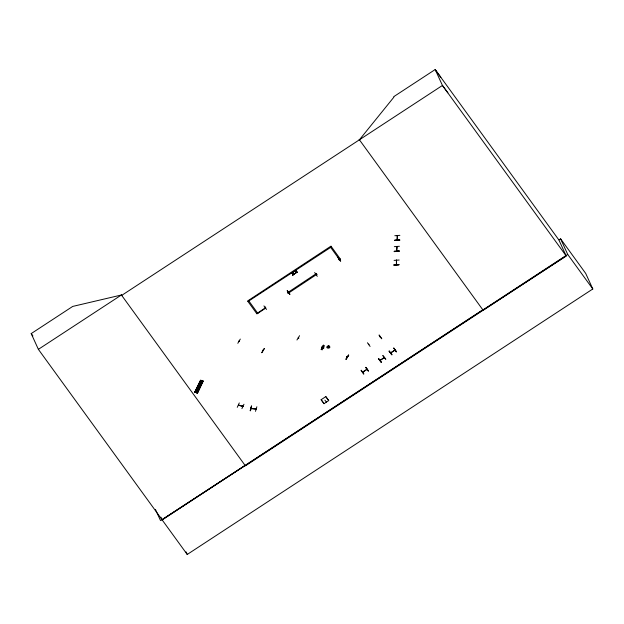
<?xml version="1.0" encoding="UTF-8"?>
<svg xmlns="http://www.w3.org/2000/svg" width="624" height="624" viewBox="0 0 624 624"><rect width="100%" height="100%" fill="white"/><g stroke="black" fill="none" stroke-linecap="round" stroke-linejoin="round"><path stroke-width="0.94" d="M294.645 274.084C291.26 273.328 295.214 273.429 294.317 274.303L293.155 273.772L292.874 275.246L292.812 273.686L291.385 273.195L292.843 273.382L291.712 272.977M292.874 275.246L292.812 273.686M293.241 273.601L293.186 272.017L292.898 273.515M296.018 272.064L295.675 273.413L295.62 271.853L294.193 271.362L295.706 271.682L295.987 270.184L296.041 271.76L297.453 272.251L296.018 272.064L297.118 272.462M296.041 271.76L295.987 270.184M239.031 341.289L239.538 341.172M262.384 350.29L262.462 350.142M298.646 337.997L298.256 337.81M323.177 347.623L323.755 348.067L323.692 347.591M394.267 251.651L399.352 251.027L394.22 251.316M396.575 250.91L396.841 246.62M396.802 250.942C396.49 249.974 397.777 246.503 396.677 246.815M393.908 264.95L399.04 264.709L393.908 264.982M394.095 260.387L399.165 260.021M394.805 235.716L399.875 235.349M396.443 260.107L396.49 264.615M396.973 239.912L397.036 239.538M397.153 235.388L397.246 236.129L397.433 235.607M396.396 264.841L396.443 260.06M397.106 240.17L397.199 235.716M397.457 235.7L397.223 239.897M397.363 239.803L397.34 239.803M380.149 359.845L380.383 360.259M265.66 307.187L265.247 307.632L265.73 307.351M288.288 292.282L287.914 292.82L288.397 292.508M316.056 274.381L316.462 274.147M316.384 273.983L316.118 274.591L315.939 274.131M362.591 372.021L366.857 369.307M366.467 369.564L366.382 369.268M390.811 352.373L390.913 352.599M394.454 350.368L394.368 350.08M378.378 358.73L381.264 362.263L378.55 358.472M263.936 305.885L266.542 309.442M317.288 276.362L314.652 272.548M389.228 351.125L391.911 354.799L389.048 351.242M396.326 264.209L396.256 264.584M251.402 406.13L250.208 410.732L251.597 406.045M251.566 408.299L251.144 408.611L251.105 408.127M255.489 408.658L255.926 409.18L255.832 408.697M255.481 411.349L256.854 406.786M324.917 400.14L326.352 402.106M368.636 344.253L368.885 344.682L368.784 344.152M379.961 336.835L380.383 337.1M237.26 407.347L239.288 402.932M238.696 404.953L238.805 405.093M242.424 406.177L242.502 406.567L242.44 406.123M241.901 408.642L243.968 404.251M197.192 392.792L194.782 392.176L200.616 380.25L203.143 381.139L197.41 393.034L203.112 381.139M194.782 392.176L200.491 380.297L201.107 380.445M195.133 392.293L200.788 380.39M195.538 392.426L201.068 380.39L195.242 392.332L194.883 392.059M201.068 380.39L195.382 392.324M202.636 380.983L196.646 392.785L202.332 380.882L202.964 381.046M196.646 392.785L202.472 380.851M196.817 392.792L202.348 380.89M237.806 343.309L240.295 339.074M239.32 341.242L239.117 341.141M262.439 350.501L262.86 350.688M264.225 348.481L261.752 352.755L264.412 348.559M296.946 339.994L299.567 335.696M298.366 338.083L298.342 337.662L298.787 338.231M322.046 347.209L322.241 347.077M321.329 349.612L323.466 345.111L321.298 349.588M322.101 349.916L324.496 345.602M323.365 347.911L323.864 347.872M346.874 356.928L347.178 357.263L346.788 356.678M345.977 359.213L348.691 355.15M348.683 355.134L346 359.323L348.496 355.064M379.891 360.368L384.212 357.544M287.992 292.742L288.327 292.508M380.359 337.132L380.11 336.734M359.408 139.799L393.877 97.165L393.674 96.712L435.185 69.537L558.893 239.967L565.742 254.99M378.526 358.488L381.264 362.263M361.218 370.196L363.862 373.87M361.054 370.445L363.698 374.119M366.686 369.073L366.896 369.182M394.906 350.29L394.664 349.885M366.935 369.502L362.762 372.177L362.528 371.764M390.608 352.794L394.844 350.08M396.404 264.451L396.513 264.56M242.908 406.263L238.384 405.077L238.82 405.218M242.494 406.333L242.954 406.458M251.144 408.4L255.973 408.977M251.527 408.626L251.449 408.174M321.789 346.897L322.265 347.24M482.828 309.824L162.084 519.776L38.376 349.346L31.2 333.598L72.712 306.423L121.407 294.996L121.703 295.394L442.439 85.449L435.185 69.537M38.376 349.346L121.462 294.957L121.758 295.363M257.72 313.162L256.963 313.903L247.588 300.986L331.001 246.129M292.812 275.114L293.155 273.772M295.955 271.939L295.675 273.413M316.867 274.295L288.14 293.35L287.625 292.64L316.345 273.585M256.846 313.552L257.299 313.248M264.576 308.49L265.075 308.162M330.681 247.393L339.628 259.795L340.384 259.054M328.653 345.478C322.624 348.613 333.177 349.323 328.778 345.509M559.01 239.889L560.617 238.844L585.694 273.398L592.8 288.982L187.231 554.463L162.146 519.909L160.914 517.202M380.047 360.469L379.852 360.048L380.055 360.5L384.306 357.669M328.692 400.577L324.028 403.673L321.142 399.703L325.814 396.607L328.708 400.608L325.829 396.638M382.871 355.641L385.827 359.276L382.894 355.633M162.146 519.909L567.715 254.428L560.617 238.844M245.115 465.426L160.524 520.588L155.431 509.426M566.249 256.019L483.116 310.229L359.12 139.394M287.126 290.737L289.754 294.419M339.074 259.334L338.637 259.615L339.019 259.077M338.598 259.295C338.504 260.161 339.713 259.397 338.902 259.1M316.142 274.56L316.508 274.303M265.387 307.757L265.512 307.141M340.501 261.16L337.904 257.478M393.861 348.153L396.193 351.866M365.875 367.349L368.207 371.054M379.135 335.119L381.779 338.793L379.119 335.111M370.087 346.445L367.411 342.748M238.407 405.116L242.939 406.645L242.83 406.193M316.391 274.17L316.243 273.936M384.095 357.56L384.111 357.31M287.875 292.5L288.007 292.687M390.741 352.981L394.937 350.243L394.781 349.861M362.942 371.81L362.825 371.569M338.068 257.369L340.712 261.043M287.336 290.573L289.988 294.247M365.687 367.45L368.511 371.03L365.867 367.341M196.63 392.777L197.441 393.034L202.917 380.991L197.122 392.941M251.581 406.154L250.481 410.771M394.329 246.667L399.415 246.269M399.344 251.051L394.22 251.285M394.618 240.31L399.75 240.045L394.618 240.279M399.025 264.732L393.955 265.13M255.879 409.157L251.144 408.611L250.988 408.166M322.14 347.459L322.171 346.991M200.031 381.467L202.34 382.2M199.282 388.58L196.934 387.769M195.881 390.133L198.151 390.78M295.987 271.635L297.391 272.119M292.874 273.819L291.385 273.195M298.405 338.06L298.701 337.99M239.483 341.468L238.93 341.063M323.575 345.251L321.134 349.518M435.396 69.989L440.833 77.368M447.876 92.82L442.439 85.449L566.147 255.879L245.404 465.824L121.407 294.996M567.715 254.428L592.8 288.982M331.094 246.324L340.47 259.241M316.438 273.78L316.953 274.49M324.028 403.673L321.142 399.703M257.806 313.357L248.851 300.947M31.2 333.598L32.916 335.969M389.197 351.016L391.911 354.799M397.332 235.427L397.472 236.02M390.507 352.568L390.757 353.005L390.445 352.669M383.69 357.529L383.822 357.981M331.516 246.839L248.017 301.501M346.975 357.022L346.632 356.858M295.62 271.853L294.193 271.362M288.171 292.305L288.483 292.64M265.34 307.523L265.208 307.336M239.444 341.024L239.53 341.484M255.427 408.697L255.364 408.915M199.82 387.293L197.512 386.56M198.728 389.571L196.42 388.846M197.769 391.583L195.46 390.858M186.046 551.866L187.231 554.463M327.483 346.749L328.052 347.732L329.199 347.1L328.622 346.117L327.483 346.749M264.506 308.428L257.353 313.178L257.587 313.498L264.74 308.747L264.506 308.428M393.83 348.153L396.49 351.835L393.845 348.145M399.75 240.045L394.664 240.412L399.742 240.092"/></g></svg>
